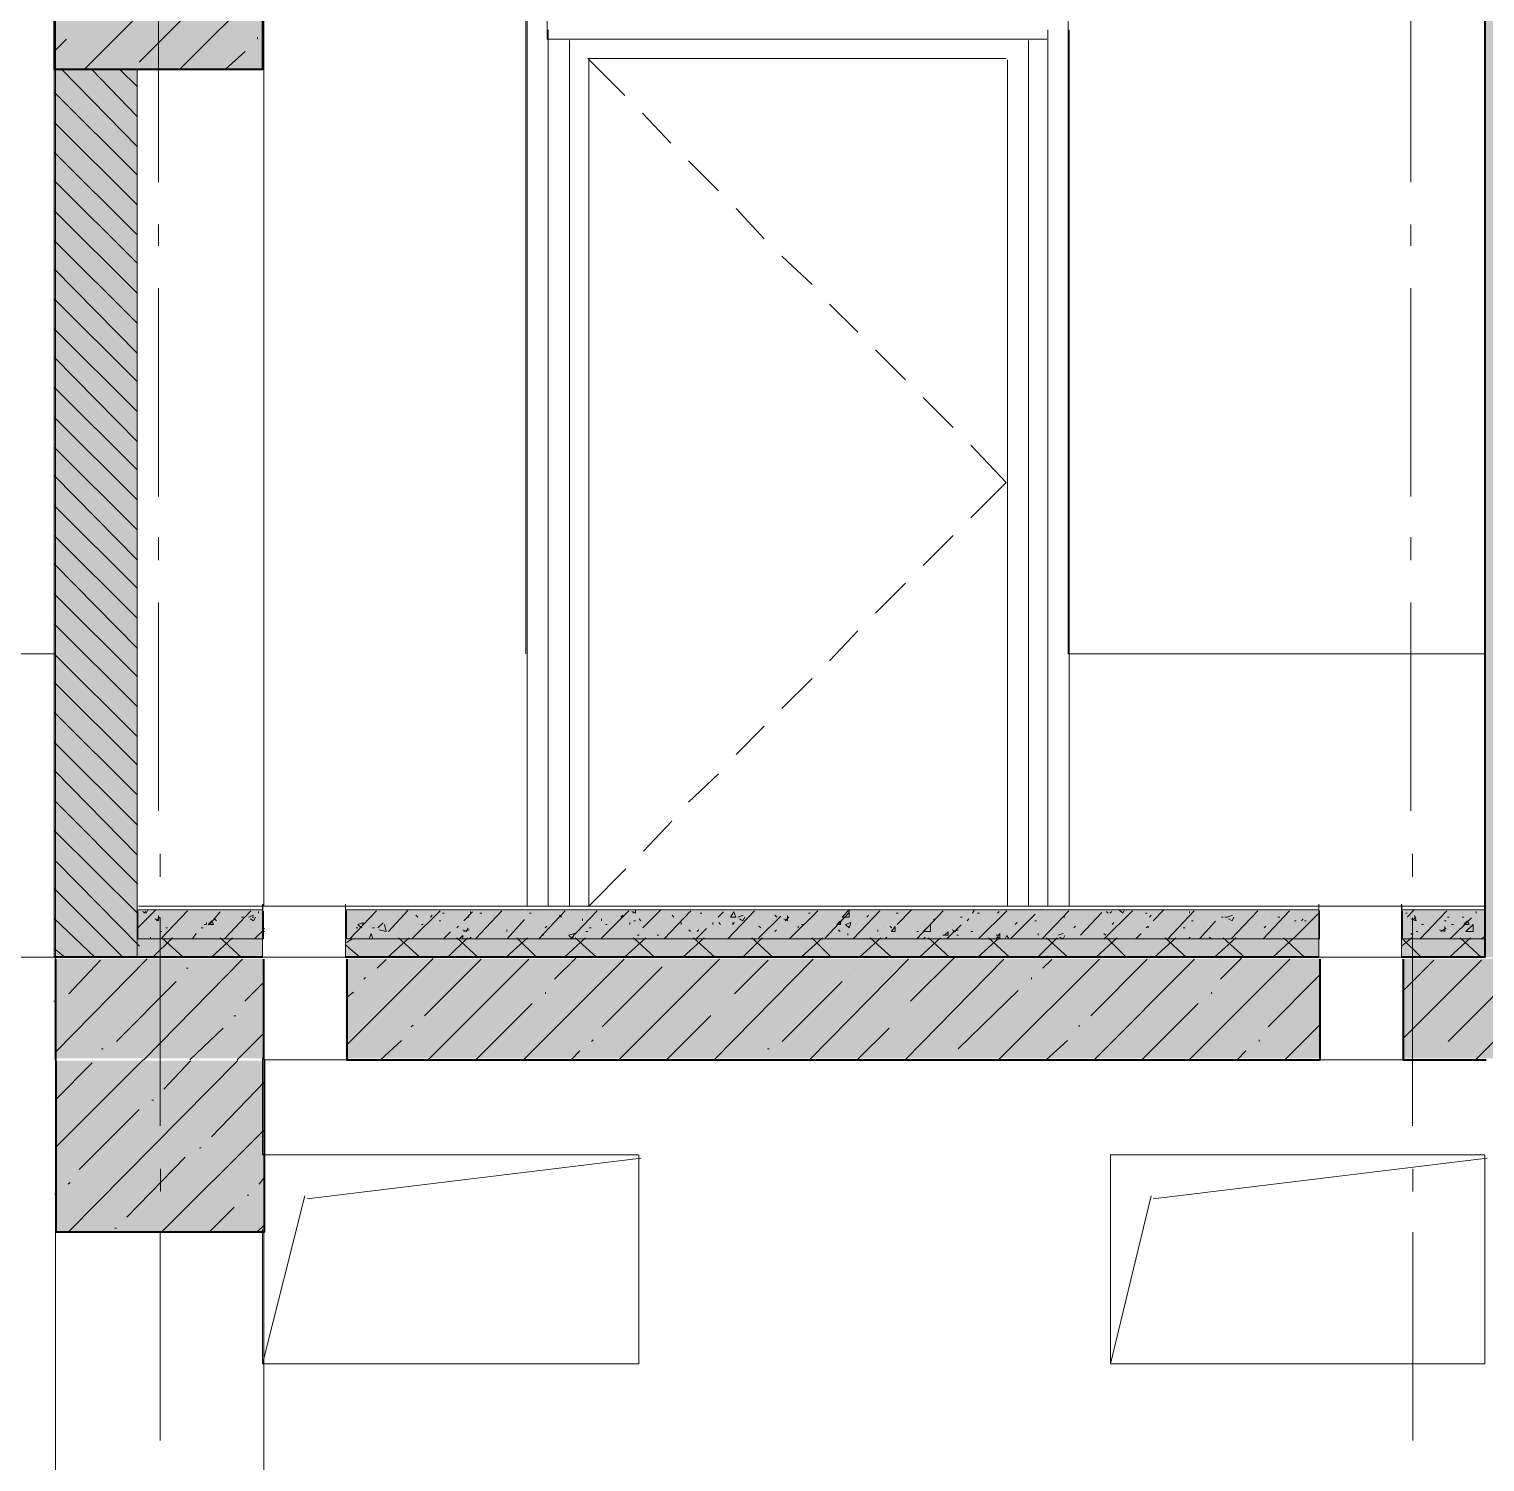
# Model space of a CAD drawing. Header units: millimetres. Extents: x -135211 to 49383, y -8033 to 228499.
# Drawn here: x -83457 to -79968, y 5508 to 8942 of the extents above; entities that cross this region are included whole.
import ezdxf

# ---------------------------------------------------------------- set-up
doc = ezdxf.new("R2010")
doc.units = ezdxf.units.MM
doc.layers.add('PDF _Геометрия', color=7, linetype='Continuous', true_color=0x1d1d1d)
doc.layers.add('PDF _Сплошная заливка', color=7, linetype='Continuous', true_color=0xffffff)

msp = doc.modelspace()

# ---------------------------------------------------------------- hatches: boundary and pattern name
at = {"layer": 'PDF _Сплошная заливка', "transparency": 33554559}
h = msp.add_hatch(color=256, dxfattribs=at)
h.paths.add_polyline_path([(-80645.6, 10962.5), (-80645.6, 10742.4), (-81547.2, 10742.4), (-81547.2, 10382.6), (-81543, 10382.6), (-81543, 10374.1), (-81538.8, 10374.1), (-81538.8, 10365.7), (-81534.5, 10365.7), (-81534.5, 10353), (-81530.3, 10353), (-81530.3, 10344.5), (-81526.1, 10344.5), (-81526.1, 10331.8), (-81521.8, 10331.8), (-81521.8, 10323.3), (-81517.6, 10323.3), (-81517.6, 10310.6), (-81513.4, 10310.6), (-81513.4, 10302.2), (-81509.1, 10302.2), (-81509.1, 10289.5), (-81504.9, 10289.5), (-81504.9, 10281), (-81500.7, 10281), (-81500.7, 10268.3), (-81496.4, 10268.3), (-81496.4, 10259.9), (-81492.2, 10259.9), (-81492.2, 10251.4), (-81488, 10251.4), (-81488, 10238.7), (-81483.7, 10238.7), (-81483.7, 10230.2), (-81479.5, 10230.2), (-81479.5, 10217.5), (-81475.3, 10217.5), (-81475.3, 10209.1), (-81471.1, 10209.1), (-81471.1, 10196.4), (-81466.8, 10196.4), (-81466.8, 10187.9), (-81462.6, 10187.9), (-81462.6, 10175.2), (-81458.4, 10175.2), (-81458.4, 10166.7), (-81454.1, 10166.7), (-81454.1, 10158.3), (-81428.7, 10166.7), (-81420.3, 10171), (-81407.6, 10175.2), (-81399.1, 10179.4), (-81386.4, 10183.7), (-81377.9, 10187.9), (-81365.2, 10192.1), (-81356.8, 10196.4), (-81344.1, 10200.6), (-81335.6, 10204.8), (-81322.9, 10209.1), (-81314.4, 10213.3), (-81301.7, 10217.5), (-81293.3, 10221.8), (-81280.6, 10226), (-81272.1, 10230.2), (-81259.4, 10234.5), (-81250.9, 10238.7), (-81238.2, 10242.9), (-81229.8, 10247.2), (-81217.1, 10251.4), (-81208.6, 10255.6), (-81195.9, 10259.9), (-81187.4, 10264.1), (-81174.7, 10268.3), (-81166.3, 10272.6), (-81153.6, 10276.8), (-81145.1, 10281), (-81132.4, 10285.2), (-81123.9, 10289.5), (-81111.2, 10293.7), (-81102.8, 10297.9), (-81090.1, 10302.2), (-81081.6, 10306.4), (-81068.9, 10310.6), (-81060.4, 10314.9), (-81047.7, 10319.1), (-81039.3, 10323.3), (-81026.6, 10327.6), (-81018.1, 10331.8), (-81005.4, 10336), (-80996.9, 10340.3), (-80984.2, 10344.5), (-80975.8, 10348.7), (-80950.4, 10357.2), (-80941.9, 10361.4), (-80929.2, 10365.7), (-80920.8, 10369.9), (-80908.1, 10374.1), (-80899.6, 10378.4), (-80886.9, 10382.6), (-80878.4, 10386.8), (-80865.7, 10391.1), (-80857.3, 10395.3), (-80844.6, 10399.5), (-80836.1, 10403.8), (-80823.4, 10408), (-80814.9, 10412.2), (-80802.2, 10416.5), (-80793.8, 10420.7), (-80781.1, 10424.9), (-80772.6, 10429.2), (-80759.9, 10433.4), (-80751.4, 10437.6), (-80738.7, 10441.9), (-80730.3, 10446.1), (-80717.6, 10450.3), (-80709.1, 10454.6), (-80696.4, 10458.8), (-80687.9, 10463), (-80675.2, 10467.3), (-80666.8, 10471.5), (-80654.1, 10475.7), (-80645.6, 10480), (-80632.9, 10484.2), (-80624.4, 10488.4), (-80611.7, 10492.7), (-80603.3, 10496.9), (-80590.6, 10501.1), (-80582.1, 10505.4), (-80569.4, 10509.6), (-80560.9, 10513.8), (-80548.2, 10518.1), (-80539.8, 10522.3), (-80527.1, 10526.5), (-80518.6, 10530.8), (-80505.9, 10535), (-80497.4, 10539.2), (-80472, 10547.7), (-80463.6, 10551.9), (-80450.9, 10556.2), (-80442.4, 10560.4), (-80429.7, 10564.6), (-80421.2, 10568.9), (-80408.6, 10573.1), (-80400.1, 10577.3), (-80387.4, 10581.6), (-80378.9, 10585.8), (-80366.2, 10590), (-80357.8, 10594.3), (-80345.1, 10598.5), (-80336.6, 10602.7), (-80323.9, 10607), (-80315.4, 10611.2), (-80302.7, 10615.4), (-80294.3, 10619.7), (-80281.6, 10623.9), (-80273.1, 10628.1), (-80260.4, 10632.4), (-80251.9, 10636.6), (-80239.2, 10640.8), (-80230.8, 10645.1), (-80218.1, 10649.3), (-80209.6, 10653.5), (-80196.9, 10657.8), (-80188.4, 10662), (-80175.7, 10666.2), (-80167.3, 10670.5), (-80154.6, 10674.7), (-80146.1, 10678.9), (-80133.4, 10683.2), (-80124.9, 10687.4), (-80112.2, 10691.6), (-80103.8, 10695.9), (-80091.1, 10700.1), (-80082.6, 10704.3), (-80069.9, 10708.6), (-80061.4, 10712.8), (-80048.7, 10717), (-80040.3, 10721.3), (-80027.6, 10725.5), (-79968.3, 10725.5), (-79968.3, 10962.5)])
h.paths.add_polyline_path([(-5237.7, 7131.6), (-5237.7, 6979.2), (-5538.2, 6979.2), (-5538.2, 6716.8), (-5796.5, 6716.8), (-5796.5, 6475.5), (-5550.9, 6475.5), (-5550.9, 6581.3), (-5538.2, 6585.5), (-4793.2, 6958.1), (-4784.8, 6958.1), (-4784.8, 6966.5), (-4810.2, 6991.9), (-4814.4, 6991.9), (-4814.4, 7000.4), (-4839.8, 7025.8), (-4844, 7025.8), (-4844, 7034.3), (-4869.4, 7059.7), (-4873.7, 7059.7), (-4873.7, 7068.1), (-4899.1, 7093.5), (-4903.3, 7093.5), (-4903.3, 7102), (-4932.9, 7131.6)])
h.paths.add_polyline_path([(-87846.1, 8223.7), (-87846.1, 7863.9), (-88739.2, 7863.9), (-88705.4, 7847), (-88701.1, 7842.8), (-88667.3, 7825.8), (-88663, 7821.6), (-88629.2, 7804.7), (-88624.9, 7800.4), (-88582.6, 7779.3), (-88578.4, 7775), (-88544.5, 7758.1), (-88540.3, 7753.9), (-88506.4, 7736.9), (-88502.2, 7732.7), (-88459.8, 7711.5), (-88455.6, 7707.3), (-88421.8, 7690.4), (-88417.5, 7686.1), (-88383.7, 7669.2), (-88379.4, 7665), (-88337.1, 7643.8), (-88332.9, 7639.6), (-88299, 7622.6), (-88294.8, 7618.4), (-88260.9, 7601.5), (-88256.7, 7597.3), (-88214.3, 7576.1), (-88210.1, 7571.9), (-88176.2, 7554.9), (-88172, 7550.7), (-88138.1, 7533.8), (-88133.9, 7529.5), (-88100, 7512.6), (-88095.8, 7508.4), (-88095.8, 7042.7), (-87596.3, 7042.7), (-87596.3, 7707.3), (-87587.8, 7711.5), (-87579.4, 7720), (-87570.9, 7724.2), (-87558.2, 7736.9), (-87549.7, 7741.2), (-87537, 7753.9), (-87528.6, 7758.1), (-87515.9, 7770.8), (-87507.4, 7775), (-87494.7, 7787.7), (-87486.2, 7792), (-87473.5, 7804.7), (-87465.1, 7808.9), (-87452.4, 7821.6), (-87443.9, 7825.8), (-87431.2, 7838.5), (-87422.7, 7842.8), (-87410, 7855.5), (-87401.6, 7859.7), (-87388.9, 7872.4), (-87380.4, 7876.6), (-87367.7, 7889.3), (-87359.3, 7893.6), (-87346.6, 7906.3), (-87338.1, 7910.5), (-87325.4, 7923.2), (-87316.9, 7927.4), (-87304.2, 7940.1), (-87295.8, 7944.4), (-87283.1, 7957.1), (-87274.6, 7961.3), (-87261.9, 7974), (-87253.4, 7978.2), (-87240.7, 7990.9), (-87232.3, 7995.2), (-87219.6, 8007.9), (-87211.1, 8012.1), (-87198.4, 8024.8), (-87189.9, 8029), (-87177.2, 8041.7), (-87168.8, 8046), (-87156.1, 8058.7), (-87147.6, 8062.9), (-87134.9, 8075.6), (-87126.4, 8079.8), (-87113.7, 8092.5), (-87105.3, 8096.8), (-87092.6, 8109.5), (-87084.1, 8113.7), (-87071.4, 8126.4), (-87062.9, 8130.6), (-87050.2, 8143.3), (-87041.8, 8147.5), (-87029.1, 8160.2), (-87020.6, 8164.5), (-87007.9, 8177.2), (-86999.4, 8181.4), (-86986.7, 8194.1), (-86978.3, 8198.3), (-86965.6, 8211), (-86957.1, 8215.3), (-86948.6, 8223.7)])
h.paths.add_polyline_path([(-263.8, 5616.2), (-263.8, 5396.1), (-14.1, 5396.1), (-14.1, 5616.2)])
h.paths.add_polyline_path([(-83346.3, 10022.8), (-83346.3, 9663), (-84247.9, 9663), (-84247.9, 9303.2), (-84243.7, 9303.2), (-84243.7, 9294.7), (-84239.5, 9294.7), (-84239.5, 9286.2), (-84235.2, 9286.2), (-84235.2, 9273.5), (-84231, 9273.5), (-84231, 9265.1), (-84226.8, 9265.1), (-84226.8, 9252.4), (-84222.5, 9252.4), (-84222.5, 9243.9), (-84218.3, 9243.9), (-84218.3, 9231.2), (-84214.1, 9231.2), (-84214.1, 9222.7), (-84209.8, 9222.7), (-84209.8, 9210.1), (-84205.6, 9210.1), (-84205.6, 9201.6), (-84201.4, 9201.6), (-84201.4, 9188.9), (-84197.1, 9188.9), (-84197.1, 9180.4), (-84192.9, 9180.4), (-84192.9, 9172), (-84188.7, 9172), (-84188.7, 9159.3), (-84184.4, 9159.3), (-84184.4, 9150.8), (-84180.2, 9150.8), (-84180.2, 9138.1), (-84176, 9138.1), (-84176, 9129.6), (-84171.7, 9129.6), (-84171.7, 9116.9), (-84167.5, 9116.9), (-84167.5, 9108.5), (-84163.3, 9108.5), (-84163.3, 9095.8), (-84159.1, 9095.8), (-84159.1, 9087.3), (-84154.8, 9087.3), (-84154.8, 9078.8), (-84142.1, 9083.1), (-84133.7, 9087.3), (-84121, 9091.5), (-84112.5, 9095.8), (-84099.8, 9100), (-84091.3, 9104.2), (-84078.6, 9108.5), (-84070.2, 9112.7), (-84057.5, 9116.9), (-84049, 9121.2), (-84036.3, 9125.4), (-84027.8, 9129.6), (-84015.1, 9133.9), (-84006.7, 9138.1), (-83994, 9142.3), (-83985.5, 9146.6), (-83972.8, 9150.8), (-83964.3, 9155), (-83951.6, 9159.3), (-83943.2, 9163.5), (-83930.5, 9167.7), (-83922, 9172), (-83909.3, 9176.2), (-83900.8, 9180.4), (-83888.1, 9184.7), (-83879.7, 9188.9), (-83867, 9193.1), (-83858.5, 9197.4), (-83845.8, 9201.6), (-83837.3, 9205.8), (-83824.6, 9210.1), (-83816.2, 9214.3), (-83803.5, 9218.5), (-83795, 9222.7), (-83782.3, 9227), (-83765.4, 9235.4), (-83752.7, 9239.7), (-83744.2, 9243.9), (-83731.5, 9248.1), (-83723, 9252.4), (-83710.3, 9256.6), (-83701.9, 9260.8), (-83689.2, 9265.1), (-83680.7, 9269.3), (-83668, 9273.5), (-83659.5, 9277.8), (-83646.8, 9282), (-83638.4, 9286.2), (-83625.7, 9290.5), (-83617.2, 9294.7), (-83604.5, 9298.9), (-83596.1, 9303.2), (-83583.4, 9307.4), (-83574.9, 9311.6), (-83562.2, 9315.9), (-83553.7, 9320.1), (-83541, 9324.3), (-83532.6, 9328.6), (-83519.9, 9332.8), (-83511.4, 9337), (-83498.7, 9341.3), (-83490.2, 9345.5), (-83477.5, 9349.7), (-83469.1, 9354), (-83456.4, 9358.2), (-83447.9, 9362.4), (-83435.2, 9366.7), (-83426.7, 9370.9), (-83414, 9375.1), (-83405.6, 9379.4), (-83397.1, 9379.4), (-83397.1, 8846), (-82897.6, 8846), (-82897.6, 9582.6), (-82872.2, 9591), (-82863.7, 9595.3), (-82851, 9599.5), (-82842.6, 9603.7), (-82829.9, 9608), (-82821.4, 9612.2), (-82808.7, 9616.4), (-82800.2, 9620.7), (-82787.5, 9624.9), (-82779.1, 9629.1), (-82766.4, 9633.4), (-82757.9, 9637.6), (-82745.2, 9641.8), (-82736.7, 9646.1), (-82724, 9650.3), (-82715.6, 9654.5), (-82702.9, 9658.8), (-82694.4, 9663), (-82681.7, 9667.2), (-82673.2, 9671.5), (-82660.5, 9675.7), (-82652.1, 9679.9), (-82639.4, 9684.2), (-82630.9, 9688.4), (-82618.2, 9692.6), (-82609.7, 9696.9), (-82597, 9701.1), (-82588.6, 9705.3), (-82575.9, 9709.6), (-82567.4, 9713.8), (-82554.7, 9718), (-82546.3, 9722.3), (-82533.6, 9726.5), (-82525.1, 9730.7), (-82512.4, 9735), (-82503.9, 9739.2), (-82491.2, 9743.4), (-82482.8, 9747.6), (-82470.1, 9751.9), (-82461.6, 9756.1), (-82448.9, 9760.3), (-82440.4, 9764.6), (-82427.7, 9768.8), (-82419.3, 9773), (-82406.6, 9777.3), (-82398.1, 9781.5), (-82385.4, 9785.7), (-82376.9, 9790), (-82364.2, 9794.2), (-82355.8, 9794.2), (-82355.8, 9806.9), (-82360, 9806.9), (-82360, 9819.6), (-82364.2, 9819.6), (-82364.2, 9828.1), (-82368.5, 9828.1), (-82368.5, 9840.8), (-82372.7, 9840.8), (-82372.7, 9849.2), (-82376.9, 9849.2), (-82376.9, 9861.9), (-82381.2, 9861.9), (-82381.2, 9870.4), (-82385.4, 9870.4), (-82385.4, 9883.1), (-82389.6, 9883.1), (-82389.6, 9895.8), (-82393.9, 9895.8), (-82393.9, 9904.3), (-82398.1, 9904.3), (-82398.1, 9917), (-82402.3, 9917), (-82402.3, 9925.4), (-82406.6, 9925.4), (-82406.6, 9938.1), (-82410.8, 9938.1), (-82410.8, 9946.6), (-82415, 9946.6), (-82415, 9959.3), (-82419.3, 9959.3), (-82419.3, 9972), (-82423.5, 9972), (-82423.5, 9980.5), (-82427.7, 9980.5), (-82427.7, 9993.2), (-82432, 9993.2), (-82432, 10001.6), (-82436.2, 10001.6), (-82436.2, 10014.3), (-82440.4, 10014.3), (-82440.4, 10022.8)])
h.paths.add_polyline_path([(-4568.9, 3770.6), (-4568.9, 3601.2), (-4848.3, 3601.2), (-4848.3, 3279.5), (-4602.7, 3279.5), (-4602.7, 3385.3), (-4577.3, 3398), (-4573.1, 3402.3), (-4556.2, 3410.7), (-4551.9, 3415), (-4535, 3423.4), (-4530.8, 3427.7), (-4513.8, 3436.1), (-4509.6, 3440.4), (-4492.7, 3448.8), (-4488.4, 3453.1), (-4471.5, 3461.5), (-4467.3, 3465.8), (-4450.3, 3474.2), (-4446.1, 3478.5), (-4429.2, 3486.9), (-4424.9, 3491.2), (-4408, 3499.6), (-4403.8, 3503.9), (-4386.8, 3512.3), (-4382.6, 3516.6), (-4365.7, 3525), (-4361.5, 3529.3), (-4344.5, 3537.7), (-4340.3, 3542), (-4323.4, 3550.4), (-4319.1, 3554.7), (-4302.2, 3563.1), (-4298, 3567.4), (-4281, 3575.8), (-4276.8, 3580.1), (-4259.9, 3588.5), (-4255.6, 3592.8), (-4238.7, 3601.2), (-4234.5, 3605.5), (-4217.5, 3613.9), (-4213.3, 3618.2), (-4196.4, 3626.6), (-4192.1, 3630.9), (-4175.2, 3639.3), (-4171, 3647.8), (-4192.1, 3669), (-4196.4, 3669), (-4196.4, 3677.4), (-4221.8, 3702.8), (-4226, 3702.8), (-4226, 3711.3), (-4251.4, 3736.7), (-4255.6, 3736.7), (-4255.6, 3745.2), (-4281, 3770.6)])
h.paths.add_polyline_path([(-5237.7, 11330.8), (-5237.7, 11178.4), (-5538.2, 11178.4), (-5538.2, 10962.5), (-5796.5, 10962.5), (-5796.5, 10725.5), (-5550.9, 10725.5), (-5550.9, 10780.5), (-5538.2, 10784.8), (-4793.2, 11157.3), (-4784.8, 11157.3), (-4784.8, 11165.7), (-4810.2, 11191.1), (-4814.4, 11191.1), (-4814.4, 11199.6), (-4839.8, 11225), (-4844, 11225), (-4844, 11233.5), (-4869.4, 11258.9), (-4873.7, 11258.9), (-4873.7, 11267.3), (-4899.1, 11292.7), (-4903.3, 11292.7), (-4903.3, 11301.2), (-4932.9, 11330.8)])
h.paths.add_polyline_path([(-79807.5, 6149.5), (-79807.5, 5772.8), (-79557.7, 5772.8), (-79557.7, 6149.5)])
h.paths.add_polyline_path([(-14.1, 12884.4), (-14.1, 13102), (-263.8, 13102), (-263.8, 12884.4)])
h.paths.add_polyline_path([(-263.8, 8905.3), (-263.8, 8685.1), (-14.1, 8685.1), (-14.1, 8905.3)])
h.paths.add_polyline_path([(-90546.8, 6716.8), (-90913.4, 6716.8), (-90913.4, 6475.5), (-90673.7, 6479.7), (-90661, 6484), (-90652.6, 6488.2), (-90639.9, 6492.4), (-90631.4, 6496.7), (-90618.7, 6500.9), (-90610.2, 6505.1), (-90597.5, 6509.4), (-90589.1, 6513.6), (-90576.4, 6517.8), (-90567.9, 6522.1), (-90555.2, 6526.3), (-90546.8, 6530.5), (-90534.1, 6534.7), (-90525.6, 6539), (-90512.9, 6543.2), (-90504.4, 6547.4), (-90491.7, 6551.7), (-90483.3, 6555.9), (-90470.6, 6560.1), (-90462.1, 6564.4), (-90449.4, 6568.6), (-90440.9, 6572.8), (-90428.2, 6577.1), (-90419.8, 6581.3), (-90407.1, 6585.5), (-90398.6, 6589.8), (-90385.9, 6594), (-90377.4, 6598.2), (-90364.7, 6602.5), (-90356.3, 6606.7), (-90343.6, 6610.9), (-90335.1, 6615.2), (-90322.4, 6619.4), (-90313.9, 6623.6), (-90301.2, 6627.9), (-90292.8, 6632.1), (-90280.1, 6636.3), (-90271.6, 6640.6), (-90258.9, 6644.8), (-90250.4, 6649), (-90237.7, 6653.3), (-90229.3, 6657.5), (-90216.6, 6661.7), (-90208.1, 6666), (-90195.4, 6670.2), (-90186.9, 6674.4), (-90174.2, 6678.7), (-90165.8, 6682.9), (-90153.1, 6687.1), (-90144.6, 6691.4), (-90131.9, 6695.6), (-90123.4, 6699.8), (-90110.7, 6704.1), (-90102.3, 6708.3), (-90089.6, 6712.5), (-90081.1, 6716.8), (-90068.4, 6721), (-90059.9, 6725.2), (-90047.3, 6729.5), (-90038.8, 6733.7), (-90026.1, 6737.9), (-90017.6, 6742.2), (-90004.9, 6746.4), (-89996.5, 6750.6), (-89983.8, 6754.9), (-89975.3, 6759.1), (-89962.6, 6763.3), (-89954.1, 6767.6), (-89941.4, 6771.8), (-89933, 6776), (-89920.3, 6780.3), (-89911.8, 6784.5), (-89899.1, 6788.7), (-89890.6, 6788.7), (-89890.6, 6797.2), (-89894.9, 6797.2), (-89894.9, 6805.7), (-89899.1, 6805.7), (-89899.1, 6814.1), (-89903.3, 6818.4), (-89907.6, 6818.4), (-89907.6, 6826.8), (-89911.8, 6826.8), (-89911.8, 6835.3), (-89916, 6839.5), (-89920.3, 6839.5), (-89920.3, 6848), (-89924.5, 6848), (-89924.5, 6856.5), (-89928.7, 6856.5), (-89928.7, 6864.9), (-89933, 6869.2), (-89937.2, 6869.2), (-89937.2, 6877.6), (-89941.4, 6877.6), (-89941.4, 6886.1), (-89945.7, 6890.3), (-89949.9, 6890.3), (-89949.9, 6898.8), (-89954.1, 6898.8), (-89954.1, 6907.3), (-89958.4, 6907.3), (-89958.4, 6915.7), (-89962.6, 6920), (-89966.8, 6920), (-89966.8, 6928.4), (-89971.1, 6928.4), (-89971.1, 6936.9), (-89975.3, 6941.1), (-89979.5, 6941.1), (-89979.5, 6949.6), (-89983.8, 6949.6), (-89983.8, 6958.1), (-89988, 6958.1), (-89988, 6966.5), (-89992.2, 6970.8), (-89996.5, 6970.8), (-89996.5, 6979.2), (-90000.7, 6979.2), (-90000.7, 6987.7), (-90004.9, 6991.9), (-90009.2, 6991.9), (-90009.2, 7000.4), (-90013.4, 7000.4), (-90013.4, 7008.9), (-90017.6, 7008.9), (-90017.6, 7017.3), (-90021.9, 7021.6), (-90026.1, 7021.6), (-90026.1, 7030), (-90030.3, 7030), (-90030.3, 7038.5), (-90034.6, 7042.7), (-90038.8, 7042.7), (-90038.8, 7051.2), (-90043, 7051.2), (-90043, 7059.7), (-90047.3, 7059.7), (-90047.3, 7068.1), (-90051.5, 7072.3), (-90055.7, 7072.3), (-90055.7, 7080.8), (-90059.9, 7080.8), (-90059.9, 7089.3), (-90064.2, 7093.5), (-90068.4, 7093.5), (-90068.4, 7102), (-90072.6, 7102), (-90072.6, 7110.4), (-90076.9, 7110.4), (-90076.9, 7118.9), (-90081.1, 7123.1), (-90085.3, 7123.1), (-90085.3, 7131.6), (-90089.6, 7131.6), (-90089.6, 7140.1), (-90093.8, 7144.3), (-90546.8, 7144.3)])
h = msp.add_hatch(color=256, dxfattribs=at)
h.paths.add_polyline_path([(-82897.6, 6763.3), (-82897.6, 6828.9), (-83196.6, 6828.9), (-83196.6, 6763.3)])
h.paths.add_polyline_path([(-79968.3, 6763.3), (-79968.3, 6828.9), (-80167.3, 6828.9), (-80167.3, 6763.3)])
h.paths.add_polyline_path([(-80366.2, 6763.3), (-80366.2, 6828.9), (-82698.6, 6828.9), (-82698.6, 6763.3)])
h = msp.add_hatch(color=256, dxfattribs=at)
h.paths.add_polyline_path([(-79968.9, 6763.3), (-80167.3, 6763.3), (-80167.3, 6717.5), (-79968.9, 6717.5)])
h.paths.add_polyline_path([(-83198.1, 6763.3), (-83198.1, 6717.5), (-82897.6, 6717.5), (-82897.6, 6763.3)])
h.paths.add_polyline_path([(-82698.6, 6763.3), (-82698.6, 6717.5), (-80366.2, 6717.5), (-80366.2, 6763.3)])
h = msp.add_hatch(color=256, dxfattribs=at)
h.paths.add_polyline_path([(-90915, 6475.5), (-90915, 6713.8), (-103545.3, 6713.8), (-103545.3, 6475.5)])
h.paths.add_polyline_path([(-5796.5, 6475.5), (-5796.5, 6713.8), (-26352.2, 6713.8), (-26352.2, 6475.5)])
h.paths.add_polyline_path([(-26398.8, 6475.5), (-26398.8, 6713.8), (-50899.8, 6713.8), (-50899.8, 6475.5)])
h.paths.add_polyline_path([(-50950.6, 6475.5), (-50950.6, 6713.8), (-77648.6, 6713.8), (-77648.6, 6475.5)])
h.paths.add_polyline_path([(-79718.6, 6475.5), (-79718.6, 6713.8), (-80167.3, 6713.8), (-80167.3, 6475.5)])
h.paths.add_polyline_path([(-80366.2, 6475.5), (-80366.2, 6713.8), (-82698.6, 6713.8), (-82698.6, 6475.5)])
h.paths.add_polyline_path([(-82897.6, 6475.5), (-82897.6, 6713.8), (-83397.1, 6713.8), (-83397.1, 6475.5)])

# ---------------------------------------------------------------- linework, layer by layer
at = {"layer": 'PDF _Геометрия', "color": 7, "lineweight": 40}
for points in [[(-79968.9, 10726.1), (-79968.9, 6717.5), (-80168, 6717.5)], [(-83397.1, 9379.4), (-83397.1, 8846), (-82897.6, 8846), (-82897.6, 9578.3)], [(-82898.2, 6717.5), (-83397.7, 6717.5)], [(-83394.5, 6713), (-83394.5, 6471.8)], [(-82895, 6471.8), (-82895, 6713)], [(-80366.6, 6717.5), (-82699.1, 6717.5)], [(-82696.1, 6713), (-82696.1, 6471.8), (-80363.4, 6471.8), (-80363.4, 6713)], [(-80164.5, 6713), (-80164.5, 6471.8), (-79965.5, 6471.8)], [(-83393.1, 6470), (-83393.1, 6059.4), (-82893.6, 6059.4), (-82893.6, 6470)]]:
    msp.add_lwpolyline(points, dxfattribs=at)
at = {"layer": 'PDF _Геометрия', "color": 7, "lineweight": 30}
msp.add_lwpolyline([(-84154.8, 9074.6), (-83397.1, 9379.4), (-83397.1, 8846), (-82897.6, 8846), (-82897.6, 9578.3), (-80666.8, 10467.3)], dxfattribs=at)
at = {"layer": 'PDF _Геометрия', "color": 7, "lineweight": 9}
for points in [[(-82266.9, 7444.9), (-82266.9, 9603.7), (-80967.3, 9603.7), (-80967.3, 7444.9), (-79968.3, 7444.9), (-79968.3, 10145.6), (-81475.3, 10145.6), (-79968.3, 10145.6)], [(-82264.2, 6840.3), (-82264.2, 9824.8)], [(-82895.3, 6472.2), (-82895.3, 3339.5), (-83394.5, 3339.5), (-83394.5, 9376)], [(-83147.3, 8575.1), (-83147.3, 9074.6)], [(-80146.1, 8575.1), (-80146.1, 9074.6)], [(-81043.5, 8918), (-82190.7, 8918), (-82216.1, 8918), (-82216.1, 8968.8), (-82190.7, 8968.8), (-81043.5, 8968.8)], [(-82213.6, 8940.2), (-82213.6, 6840.3), (-82264.2, 6840.3), (-82264.2, 8940.2)], [(-80964.7, 8940.2), (-80964.7, 6840.3), (-81015.7, 6840.3), (-81015.7, 8940.2)], [(-82216.1, 8918), (-82165.3, 8918)], [(-82027.2, 6929.1), (-82116, 6840.3), (-82162.7, 6840.3), (-82213.6, 6840.3), (-82213.6, 8914.7)], [(-82162.7, 8914.7), (-82162.7, 6840.3)], [(-81026.6, 8918), (-81018.1, 8918), (-81064.7, 8918)], [(-81015.7, 8914.7), (-81015.7, 6840.3), (-81062, 6840.3), (-81062, 8914.7)], [(-82118.7, 8871.4), (-81115.5, 8871.4), (-82118.7, 8871.4), (-82029.8, 8782.5)], [(-82116, 6840.3), (-82116, 8868), (-82116, 6840.3), (-81112.9, 6840.3), (-81112.9, 8868), (-81112.9, 6840.3), (-81062, 6840.3)], [(-83397.7, 8846.6), (-83397.7, 6717.5), (-83198.6, 6717.5), (-83198.6, 8846.6)], [(-83198.1, 8846), (-83397.1, 8846)], [(-81987.5, 8740.2), (-81919.8, 8668.2)], [(-81877.4, 8625.9), (-81805.5, 8553.9)], [(-81763.1, 8511.6), (-81695.4, 8439.6)], [(-83147.3, 8422.7), (-83147.3, 8473.5)], [(-80146.1, 8422.7), (-80146.1, 8473.5)], [(-81653.1, 8397.3), (-81581.1, 8329.6)], [(-83147.3, 7821.6), (-83147.3, 8321.1)], [(-80146.1, 7821.6), (-80146.1, 8321.1)], [(-81538.8, 8283), (-81471.1, 8215.3)], [(-81428.7, 8172.9), (-81356.8, 8101)], [(-81314.4, 8058.7), (-81242.5, 7986.7)], [(-81200.1, 7944.4), (-81115.5, 7855.5), (-81200.1, 7770.8)], [(-83147.3, 7669.2), (-83147.3, 7724.2)], [(-81242.5, 7728.5), (-81314.4, 7656.5)], [(-80146.1, 7669.2), (-80146.1, 7724.2)], [(-81356.8, 7614.2), (-81428.7, 7542.2)], [(-83147.3, 7068.1), (-83147.3, 7567.6)], [(-80146.1, 7068.1), (-80146.1, 7567.6)], [(-81471.1, 7499.9), (-81538.8, 7427.9)], [(-83397.1, 7444.9), (-87596.3, 7444.9)], [(-80964.7, 7441.6), (-80964.7, 6840.3), (-82264.2, 6840.3), (-82264.2, 7441.6)], [(-79968.3, 7444.9), (-80967.3, 7444.9)], [(-81581.1, 7385.6), (-81653.1, 7313.6)], [(-81695.4, 7271.3), (-81763.1, 7203.6)], [(-81805.5, 7157), (-81877.4, 7089.3)], [(-81917.3, 7044), (-81985.1, 6971.9)], [(-83143.5, 6910.5), (-83143.5, 6965.6)], [(-80142.1, 6910.5), (-80142.1, 6965.6)], [(-83198.4, 6844.3), (-83198.4, 6831.5), (-82897.7, 6831.5), (-82897.7, 6844.3)], [(-80354.9, 6840.3), (-80312.9, 6840.3), (-80164.7, 6840.3), (-80363.4, 6840.3), (-82696, 6840.3), (-82895.2, 6840.3), (-83195.4, 6840.3)], [(-82898.2, 6844.7), (-82898.2, 6717.5)], [(-82895.2, 6840.3), (-82696, 6840.3), (-82844.2, 6840.3), (-82882.5, 6840.3)], [(-82885.5, 6717.5), (-82847.2, 6717.5), (-82699.1, 6717.5), (-82699.1, 6844.7)], [(-82699, 6844.3), (-82699, 6831.5), (-80366.5, 6831.5), (-80366.5, 6844.3)], [(-80366.6, 6844.7), (-80366.6, 6717.5)], [(-79965.5, 6840.3), (-80164.7, 6840.3), (-80363.4, 6840.3)], [(-80358.1, 6717.5), (-80316, 6717.5), (-80168, 6717.5), (-80168, 6844.7)], [(-80167.7, 6844.3), (-80167.7, 6831.5), (-79968.5, 6831.5), (-79968.5, 6844.3)], [(-83196.6, 6828.9), (-83196.6, 6761.3), (-82896, 6761.3), (-82896, 6828.9)], [(-83143.7, 6313.9), (-83143.7, 6813.2)], [(-82697.1, 6828.9), (-82697.1, 6761.3), (-80364.8, 6761.3), (-80364.8, 6828.9)], [(-80165.8, 6828.9), (-80165.8, 6761.3), (-79966.9, 6761.3), (-79966.9, 6828.9)], [(-80142.1, 6313.9), (-80142.1, 6813.2)], [(-83198.6, 6763.8), (-83198.6, 6717.5), (-82898.2, 6717.5), (-82699.1, 6717.5), (-80366.6, 6717.5), (-80168, 6717.5), (-79968.9, 6717.5), (-79968.9, 6763.8)], [(-82699.1, 6763.8), (-82699.1, 6717.5), (-82898.2, 6717.5), (-82898.2, 6763.8)], [(-80168, 6763.8), (-80168, 6717.5), (-80366.6, 6717.5), (-80366.6, 6763.8)], [(-87593.9, 6713.5), (-87593.9, 3339.5), (-83394.5, 3339.5), (-83394.5, 6472.2)], [(-83394.5, 6471.8), (-83394.5, 6713)], [(-82696.1, 6713), (-82696.1, 6471.8), (-82895, 6471.8), (-82895, 6713)], [(-80363.4, 6713), (-80363.4, 6471.8)], [(-80164.5, 6471.8), (-80164.5, 6713)], [(-82898.4, 6476.7), (-82898.4, 6243.7), (-81996.8, 6243.7), (-82898.4, 6243.7)], [(-80278.9, 6471.8), (-82696.1, 6471.8)], [(-83142.7, 6155.9), (-83142.7, 6210.8)], [(-82790.8, 6138.4), (-81990.8, 6235.8)], [(-79968.7, 6243.1), (-79968.7, 5743.5), (-80866, 5743.5), (-80866, 6243.1), (-80866, 5743.5), (-79968.7, 5743.5)], [(-80763.1, 6138.4), (-79963.1, 6235.8)], [(-80141.1, 6155.9), (-80141.1, 6210.8)], [(-82796.4, 6145.6), (-82897.8, 5743.5), (-82897.8, 6065.4)], [(-80866, 5743.5), (-80768.5, 6145.6)], [(-83143.1, 5559.3), (-83143.1, 6058.8)], [(-80141.5, 5559.3), (-80141.5, 6058.8)], [(-82895.3, 5739.6), (-82895.3, 3339.5), (-79965.6, 3339.5)]]:
    msp.add_lwpolyline(points, dxfattribs=at)
for points in [[(-82895.2, 6840.3), (-82895.2, 9575.1)], [(-83397.1, 7444.9), (-83397.1, 9379.4), (-87596.3, 7703.1), (-87596.3, 7444.9)], [(-87596.8, 6717.5), (-83397.7, 6717.5)], [(-80363.4, 6471.8), (-80164.5, 6471.8)], [(-82897.8, 5743.5), (-81996.2, 5743.5), (-81996.2, 6243.1), (-81996.2, 5743.5)], [(-79969.2, 6243.7), (-80866.5, 6243.7)]]:
    msp.add_lwpolyline(points, close=True, dxfattribs=at)
at = {"layer": 'PDF _Геометрия', "lineweight": 9}
for points in [[(-83325.1, 8846), (-82897.6, 9273.5)], [(-83096.5, 8846), (-82897.6, 9045)], [(-83193.9, 8862.9), (-83054.2, 9002.6)], [(-83397.1, 8888.3), (-83367.5, 8918)], [(-82910.3, 8918), (-82910.3, 8922.2)], [(-82986.5, 8846), (-82939.9, 8888.3)], [(-83198.1, 8659.8), (-83380.2, 8846)], [(-83198.1, 8731.7), (-83308.2, 8846)], [(-83198.1, 8803.7), (-83240.5, 8846)], [(-83198.1, 8592), (-83397.1, 8791)], [(-83198.1, 8520.1), (-83397.1, 8719)], [(-83198.1, 8448.1), (-83397.1, 8647.1)], [(-83198.1, 8380.4), (-83397.1, 8579.3)], [(-83198.1, 8308.4), (-83397.1, 8507.4)], [(-83198.1, 8236.4), (-83397.1, 8435.4)], [(-83198.1, 8164.5), (-83397.1, 8367.7)], [(-83198.1, 8096.8), (-83397.1, 8295.7)], [(-83198.1, 8024.8), (-83397.1, 8223.7)], [(-83198.1, 7952.8), (-83397.1, 8156)], [(-83198.1, 7885.1), (-83397.1, 8084.1)], [(-83198.1, 7813.1), (-83397.1, 8012.1)], [(-83198.1, 7741.2), (-83397.1, 7940.1)], [(-83198.1, 7669.2), (-83397.1, 7872.4)], [(-83198.1, 7601.5), (-83397.1, 7800.4)], [(-83198.1, 7529.5), (-83397.1, 7728.5)], [(-83198.1, 7457.6), (-83397.1, 7660.7)], [(-83198.1, 7389.8), (-83397.1, 7588.8)], [(-83198.1, 7317.9), (-83397.1, 7516.8)], [(-83198.1, 7245.9), (-83397.1, 7444.9)], [(-83198.1, 7178.2), (-83397.1, 7377.1)], [(-83198.1, 7106.2), (-83397.1, 7305.2)], [(-83197.3, 7033.3), (-83396.3, 7232.4)], [(-83198.6, 6963.1), (-83397.8, 7166.2)], [(-83197, 6892.9), (-83396, 7092)], [(-83198, 6822.8), (-83397.3, 7021.5)], [(-83193.3, 6743.8), (-83392.3, 6947.1)], [(-83232.6, 6717.5), (-83397.7, 6882.5)], [(-83300.2, 6717.5), (-83397.7, 6810.6)], [(-83197.3, 6787.7), (-83154.8, 6830.2)], [(-83185.7, 6827), (-83177.2, 6822.8), (-83173, 6831.2)], [(-83182.3, 6822.8), (-83178.1, 6827)], [(-83155.6, 6809.5), (-83147.1, 6805.2), (-83147.1, 6817.9)], [(-83152.2, 6805.2), (-83144.2, 6813.7)], [(-83141.8, 6761.3), (-83078, 6828.9)], [(-83025.2, 6796.4), (-82999.7, 6826.2)], [(-83012.9, 6809.5), (-83008.6, 6805.2)], [(-82989.2, 6761.3), (-82925.8, 6828.9)], [(-82948.3, 6814), (-82944, 6814)], [(-82931.3, 6814), (-82918.6, 6818.2)], [(-82927.9, 6809.5), (-82919.4, 6805.2), (-82915.2, 6813.7)], [(-82922.8, 6814), (-82918.6, 6814)], [(-82907.5, 6827), (-82907.5, 6822.8)], [(-82688.6, 6761.3), (-82625.2, 6828.9)], [(-82596, 6778.9), (-82549.6, 6829.9)], [(-82584.2, 6805.2), (-82584.2, 6805.2)], [(-82540.6, 6761.3), (-82472.6, 6828.9)], [(-82530.3, 6818.2), (-82526, 6814)], [(-82495.4, 6814), (-82491.2, 6818.2)], [(-82475, 6805.2), (-82470.7, 6805.2)], [(-82467, 6822.8), (-82462.8, 6822.8)], [(-82415.9, 6805.2), (-82394.7, 6826.4)], [(-82407.5, 6814), (-82403.3, 6814)], [(-82399.5, 6822.8), (-82399.5, 6827)], [(-82388, 6761.3), (-82324.7, 6828.9)], [(-82377, 6822.8), (-82372.7, 6822.8)], [(-82311.9, 6761.3), (-82269.8, 6808.1)], [(-82276.2, 6814), (-82276.2, 6814)], [(-82258.5, 6822.8), (-82254.2, 6822.8)], [(-82235.8, 6761.3), (-82172.5, 6828.9)], [(-82186.2, 6818.2), (-82181.9, 6814)], [(-82159.7, 6761.3), (-82095.9, 6828.9)], [(-82131.3, 6805.2), (-82131.3, 6809.5)], [(-82087.4, 6761.3), (-82019.8, 6828.9)], [(-82085.8, 6809.5), (-82085.8, 6805.2)], [(-82039.2, 6814), (-82034.9, 6818.2)], [(-82013, 6827), (-82004.5, 6822.8), (-82004.5, 6831.2)], [(-82010, 6822.8), (-82010, 6827)], [(-82008.5, 6805.2), (-82004.2, 6805.2)], [(-81995.7, 6809.5), (-81991.5, 6805.2)], [(-81986.6, 6787.7), (-81944.5, 6830.2)], [(-81935.2, 6761.3), (-81871.9, 6828.9)], [(-81916.4, 6818.2), (-81912.2, 6814)], [(-81894.5, 6822.8), (-81894.5, 6822.8)], [(-81849, 6822.8), (-81844.8, 6822.8)], [(-81806.4, 6814), (-81793.6, 6826.7)], [(-81782.6, 6761.3), (-81719.3, 6828.9)], [(-81758.8, 6814), (-81746.1, 6818.2)], [(-81755.3, 6809.5), (-81746.8, 6805.2), (-81742.5, 6813.7)], [(-81710.8, 6761.3), (-81655.9, 6816.2)], [(-81675, 6805.2), (-81675, 6805.2)], [(-81670, 6818.2), (-81665.8, 6814)], [(-81648.6, 6809.5), (-81640.1, 6805.2), (-81640.1, 6817.9)], [(-81645.2, 6805.2), (-81636.7, 6813.7)], [(-81644.9, 6831.5), (-81644.9, 6831.5)], [(-81634.7, 6761.3), (-81567.1, 6828.9)], [(-81589.9, 6822.8), (-81585.7, 6822.8)], [(-81550.9, 6761.3), (-81491.8, 6824.7)], [(-81488.9, 6805.2), (-81488.9, 6805.2)], [(-81482.5, 6761.3), (-81418.7, 6828.9)], [(-81450, 6814), (-81445.7, 6818.2)], [(-81379.2, 6822.8), (-81375, 6822.8)], [(-81377.4, 6796.4), (-81343.4, 6830.4)], [(-81329.8, 6761.3), (-81266.5, 6828.9)], [(-81288.8, 6809.5), (-81288.8, 6805.2)], [(-81225.2, 6814), (-81221, 6814)], [(-81209.3, 6805.2), (-81205.1, 6809.5)], [(-81196.1, 6822.8), (-81191.9, 6831.2)], [(-81184.3, 6822.8), (-81180, 6822.8)], [(-81181.9, 6761.3), (-81113.9, 6828.9)], [(-81136.7, 6822.8), (-81132.4, 6827)], [(-81105.4, 6761.3), (-81046.3, 6820.4)], [(-81047.4, 6805.2), (-81043.2, 6805.2)], [(-81029.3, 6761.3), (-80965.9, 6828.9)], [(-80979.7, 6814), (-80975.5, 6814)], [(-80937.3, 6770.1), (-80886.7, 6824.9)], [(-80881.3, 6761.3), (-80813.3, 6828.9)], [(-80875.5, 6827), (-80871.2, 6822.8)], [(-80867, 6822.8), (-80862.7, 6827)], [(-80844.9, 6831.2), (-80836.4, 6822.8), (-80832.1, 6831.2)], [(-80844.7, 6831.5), (-80840.5, 6831.5)], [(-80782, 6822.8), (-80777.8, 6822.8)], [(-80772.4, 6814), (-80768.1, 6818.2)], [(-80763.6, 6805.2), (-80738.6, 6830.7)], [(-80728.7, 6761.3), (-80665.4, 6828.9)], [(-80688.1, 6822.8), (-80688.1, 6822.8)], [(-80676.2, 6822.8), (-80676.2, 6827)], [(-80671.9, 6805.2), (-80667.6, 6805.2)], [(-80652.6, 6761.3), (-80614.3, 6803.8)], [(-80599.9, 6814), (-80595.7, 6814)], [(-80591.4, 6814), (-80587.2, 6814)], [(-80586.3, 6814), (-80573.6, 6818.2)], [(-80582.6, 6809.5), (-80574.1, 6805.2), (-80569.9, 6813.7)], [(-80576.5, 6761.3), (-80512.7, 6828.9)], [(-80566.2, 6822.8), (-80566.2, 6822.8)], [(-80500, 6761.3), (-80436.6, 6828.9)], [(-80497.5, 6814), (-80497.5, 6814)], [(-80464.4, 6814), (-80460.2, 6814)], [(-80428.1, 6761.3), (-80364.8, 6824.7)], [(-80425, 6805.2), (-80420.8, 6805.2)], [(-80421.4, 6822.8), (-80421.4, 6822.8)], [(-80408, 6805.2), (-80403.8, 6809.5)], [(-80400.8, 6805.2), (-80396.5, 6805.2)], [(-80158.9, 6822.8), (-80154.6, 6822.8)], [(-80154.3, 6814), (-80137.7, 6831)], [(-80145.9, 6809.5), (-80133.1, 6805.2), (-80137.4, 6817.9)], [(-80142.5, 6805.2), (-80134, 6813.7)], [(-80123.3, 6761.3), (-80060, 6828.9)], [(-80065.1, 6805.2), (-80060.9, 6805.2)], [(-80058.3, 6814), (-80054, 6814)], [(-80051.5, 6761.3), (-80000.4, 6811.9)], [(-80023, 6814), (-80019.2, 6814)], [(-79989.4, 6822.8), (-79989.4, 6827)], [(-83143.4, 6778.9), (-83139.2, 6778.9)], [(-83129.8, 6787.7), (-83125.5, 6787.7)], [(-83114, 6787.7), (-83114, 6787.7)], [(-83100, 6787.7), (-83100, 6787.7)], [(-83065.7, 6761.3), (-83057.2, 6774.1)], [(-83044.8, 6787.7), (-83040.5, 6787.7)], [(-83038, 6796.4), (-83033.7, 6796.4)], [(-83032.4, 6796.4), (-83032.4, 6800.7)], [(-82917.3, 6761.3), (-82896, 6782.6)], [(-82893.5, 6778.9), (-82897.7, 6778.9), (-82893.5, 6787.4)], [(-82673.8, 6787.7), (-82669.5, 6787.7)], [(-82669.6, 6796.4), (-82656.8, 6800.7)], [(-82669.5, 6796.2), (-82661, 6787.7), (-82656.8, 6800.4)], [(-82642.2, 6761.3), (-82638, 6774.1), (-82633.7, 6761.3)], [(-82634.3, 6787.7), (-82630, 6787.7)], [(-82631.3, 6796.4), (-82631.3, 6796.4)], [(-82621.5, 6787.7), (-82608.8, 6800.4)], [(-82618.5, 6783.1), (-82601.5, 6778.9), (-82605.7, 6795.9)], [(-82517, 6796.4), (-82512.8, 6796.4)], [(-82464.5, 6761.3), (-82447.5, 6778.3)], [(-82432.4, 6787.7), (-82428.1, 6791.9)], [(-82426.3, 6761.3), (-82417.8, 6769.8), (-82417.8, 6761.3)], [(-82418.3, 6783.1), (-82409.8, 6778.9), (-82405.6, 6787.4)], [(-82415.3, 6778.9), (-82402.6, 6783.1)], [(-82312.5, 6778.9), (-82312.5, 6783.1)], [(-82228.7, 6770.1), (-82224.4, 6770.1)], [(-82220.8, 6787.7), (-82216.5, 6791.9)], [(-82164, 6770.1), (-82151.3, 6774.4)], [(-82164, 6769.8), (-82155.5, 6761.3), (-82151.2, 6774.1)], [(-82122.9, 6778.9), (-82118.7, 6778.9)], [(-82114.9, 6787.7), (-82110.7, 6787.7)], [(-82075.9, 6796.4), (-82071.7, 6796.4)], [(-82017.7, 6800.7), (-82017.7, 6796.4)], [(-82000, 6770.1), (-81995.7, 6770.1)], [(-81952.4, 6770.1), (-81948.1, 6770.1)], [(-81894.9, 6800.7), (-81894.9, 6796.4)], [(-81876.4, 6783.1), (-81872.1, 6778.9)], [(-81859.1, 6761.3), (-81833.6, 6786.8)], [(-81856.4, 6778.9), (-81852.2, 6783.1)], [(-81818.9, 6796.4), (-81818.9, 6800.7)], [(-81804.8, 6800.7), (-81800.6, 6796.4)], [(-81770.8, 6800.7), (-81770.8, 6796.4), (-81766.6, 6800.7)], [(-81715.7, 6778.9), (-81715.7, 6778.9)], [(-81708.2, 6791.9), (-81704, 6787.7)], [(-81670.3, 6778.9), (-81666, 6783.1)], [(-81614.3, 6791.9), (-81614.3, 6787.7)], [(-81606, 6796.4), (-81601.7, 6796.4)], [(-81517.7, 6783.1), (-81513.4, 6778.9)], [(-81501, 6796.4), (-81488.3, 6800.7)], [(-81500.8, 6796.2), (-81492.3, 6787.7), (-81488.1, 6800.4)], [(-81495.4, 6774.4), (-81495.4, 6770.1)], [(-81492, 6770.1), (-81492, 6770.1)], [(-81423.3, 6783.1), (-81423.3, 6778.9)], [(-81406.9, 6787.7), (-81406.9, 6787.7)], [(-81394.2, 6791.9), (-81389.9, 6787.7)], [(-81389.7, 6778.9), (-81389.7, 6783.1)], [(-81330.2, 6778.9), (-81326, 6778.9)], [(-81310.7, 6796.4), (-81310.7, 6796.4)], [(-81267.6, 6770.1), (-81263.3, 6770.1)], [(-81258, 6761.3), (-81224, 6795.3)], [(-81245.6, 6783.1), (-81237.1, 6778.9), (-81232.9, 6787.4)], [(-81242.7, 6778.9), (-81229.9, 6783.1)], [(-81234, 6770.1), (-81229.7, 6770.1)], [(-81200.2, 6778.9), (-81195.9, 6778.9)], [(-81139.6, 6770.1), (-81135.3, 6770.1)], [(-81139.4, 6761.3), (-81130.9, 6774.1), (-81130.9, 6761.3)], [(-81118.1, 6761.3), (-81113.9, 6769.8), (-81109.6, 6761.3)], [(-81093.9, 6796.4), (-81089.7, 6800.7)], [(-81038.9, 6770.1), (-81038.9, 6774.4)], [(-80991.2, 6770.1), (-80978.9, 6774.4)], [(-80988, 6765.6), (-80979.5, 6761.3), (-80975.3, 6769.8)], [(-80953.9, 6787.7), (-80949.6, 6791.9)], [(-80881.6, 6774.4), (-80877.3, 6770.1)], [(-80861.9, 6796.4), (-80857.7, 6800.7)], [(-80804.8, 6761.3), (-80792, 6774.1)], [(-80800.8, 6770.1), (-80800.8, 6770.1)], [(-80780.1, 6787.7), (-80775.8, 6791.9), (-80775.8, 6787.7)], [(-80691.3, 6787.7), (-80687, 6787.7)], [(-80641.5, 6787.7), (-80641.5, 6787.7)], [(-80589.4, 6778.9), (-80589.4, 6778.9)], [(-80574.3, 6796.4), (-80574.3, 6796.4)], [(-80526.4, 6787.7), (-80526.4, 6787.7)], [(-80497.5, 6787.7), (-80493.2, 6791.9)], [(-80145.8, 6774.4), (-80141.5, 6770.1)], [(-80133.3, 6778.9), (-80129.1, 6778.9)], [(-80120, 6796.4), (-80115.8, 6796.4)], [(-80077.2, 6783.1), (-80064.5, 6778.9), (-80064.5, 6791.6)], [(-80074.3, 6778.9), (-80061.5, 6787.4)], [(-80048.2, 6796.4), (-80044, 6796.4)], [(-80044, 6796.4), (-80044, 6796.4)], [(-80019.4, 6787.7), (-80019.4, 6787.7)], [(-79975.4, 6761.3), (-79966.9, 6769.8)], [(-83372.1, 6717.5), (-83397.7, 6738.7)], [(-83166.9, 6765.6), (-83166.9, 6761.3)], [(-83160.7, 6717.5), (-83113.9, 6763.8)], [(-83088.4, 6717.5), (-83139.4, 6763.8)], [(-83020.7, 6717.5), (-82970.1, 6763.8)], [(-82948.9, 6717.5), (-82999.9, 6763.8)], [(-82665.1, 6717.5), (-82699.1, 6747.2)], [(-82697.1, 6752.6), (-82684.3, 6761.1)], [(-82609.5, 6761.3), (-82605.3, 6761.3)], [(-82597.5, 6717.5), (-82546.8, 6763.8)], [(-82521.3, 6717.5), (-82571.9, 6763.8)], [(-82453.7, 6717.5), (-82406.9, 6763.8)], [(-82381.8, 6717.5), (-82432.4, 6763.8)], [(-82402, 6761.3), (-82397.8, 6765.6)], [(-82314.1, 6717.5), (-82263.1, 6763.8)], [(-82296.2, 6761.3), (-82291.9, 6761.3)], [(-82241.8, 6717.5), (-82288.6, 6763.8)], [(-82224.3, 6761.3), (-82224.3, 6761.3)], [(-82174.2, 6717.5), (-82123.6, 6763.8)], [(-82098, 6717.5), (-82148.7, 6763.8)], [(-82030.4, 6717.5), (-81979.4, 6763.8)], [(-81958.5, 6717.5), (-82009.1, 6763.8)], [(-81977.3, 6761.3), (-81977.3, 6761.3)], [(-81890.4, 6717.5), (-81839.8, 6763.8)], [(-81814.3, 6717.5), (-81865.3, 6763.8)], [(-81826.4, 6761.3), (-81822.2, 6761.3)], [(-81746.7, 6717.5), (-81700.3, 6763.8)], [(-81674.8, 6717.5), (-81725.4, 6763.8)], [(-81607.1, 6717.5), (-81556.1, 6763.8)], [(-81583.6, 6761.3), (-81583.6, 6761.3)], [(-81535.2, 6717.5), (-81581.6, 6763.8)], [(-81467.2, 6717.5), (-81416.5, 6763.8)], [(-81391, 6717.5), (-81442.1, 6763.8)], [(-81405.9, 6761.3), (-81401.7, 6765.6)], [(-81323.4, 6717.5), (-81272.8, 6763.8)], [(-81314.1, 6761.3), (-81309.9, 6765.6)], [(-81251.5, 6717.5), (-81302.1, 6763.8)], [(-81183.8, 6717.5), (-81132.8, 6763.8)], [(-81107.7, 6717.5), (-81158.3, 6763.8)], [(-81135.1, 6761.3), (-81135.1, 6765.6)], [(-81042.9, 6761.3), (-81038.6, 6761.3)], [(-81039.6, 6717.5), (-80993.3, 6763.8)], [(-80967.7, 6717.5), (-81018.8, 6763.8)], [(-80900.1, 6717.5), (-80849.5, 6763.8)], [(-80828.2, 6717.5), (-80874.6, 6763.8)], [(-80868.6, 6761.3), (-80864.3, 6761.3)], [(-80760.6, 6717.5), (-80709.5, 6763.8)], [(-80684.4, 6717.5), (-80735, 6763.8)], [(-80679, 6761.3), (-80674.7, 6765.6)], [(-80628.4, 6765.6), (-80624.1, 6761.3)], [(-80616.4, 6717.5), (-80565.7, 6763.8)], [(-80544.5, 6717.5), (-80595.5, 6763.8)], [(-80476.8, 6717.5), (-80426.2, 6763.8)], [(-80400.7, 6717.5), (-80451.3, 6763.8)], [(-80168.5, 6743.8), (-80143, 6765)], [(-80121.2, 6717.5), (-80168, 6763.8)], [(-80053.5, 6717.5), (-80002.9, 6763.8)], [(-79977.4, 6717.5), (-80028, 6763.8)], [(-83394.7, 6489.3), (-83174.9, 6713.8)], [(-83362.7, 6629.7), (-83286.5, 6710.2)], [(-83182.8, 6471.8), (-82945.8, 6713)], [(-82696.8, 6506.9), (-82489.4, 6714.3)], [(-82623.4, 6691.1), (-82602.1, 6712.4)], [(-82509.5, 6577.1), (-82373.9, 6712.6)], [(-82501.4, 6471.8), (-82259.8, 6713)], [(-82272.6, 6471.8), (-82031.4, 6713)], [(-82198.5, 6664.8), (-82147.4, 6715.5)], [(-82044.2, 6471.8), (-81802.6, 6713)], [(-81815.4, 6471.8), (-81578.4, 6713)], [(-81766.7, 6629.7), (-81686.2, 6710.2)], [(-81587, 6471.8), (-81349.6, 6713)], [(-81358.1, 6471.8), (-81121.2, 6713)], [(-81345.1, 6612.2), (-81239.1, 6717.8)], [(-81134, 6471.8), (-80892.4, 6713)], [(-81027.5, 6691.1), (-81006.2, 6712.4)], [(-80913.1, 6577.1), (-80778, 6712.6)], [(-80905.2, 6471.8), (-80664, 6713)], [(-80676.8, 6471.8), (-80435.6, 6713)], [(-80602.4, 6664.8), (-80551.7, 6715.5)], [(-80162.8, 6524.4), (-79976.4, 6710.9)], [(-80162.5, 6638.5), (-80090.5, 6710.5)], [(-79990.7, 6471.8), (-79749.5, 6713)], [(-83080.4, 6691.1), (-83076.6, 6691.1)], [(-82655.3, 6664.8), (-82651.4, 6669.1)], [(-82084.3, 6550.8), (-81940.2, 6694.9)], [(-81480.3, 6691.1), (-81480.3, 6691.1)], [(-81055.4, 6664.8), (-81055.4, 6669.1)], [(-80488.2, 6550.8), (-80365.4, 6673.6)], [(-83248.4, 6515.7), (-83104.7, 6659.4)], [(-82940.7, 6612.2), (-82898.5, 6654.4)], [(-82696.6, 6620.9), (-82680, 6633.7)], [(-82219.5, 6629.7), (-82219.5, 6634)], [(-81652.8, 6515.7), (-81508.6, 6659.4)], [(-81230.9, 6498.1), (-81087.1, 6637.7)], [(-80623.5, 6629.7), (-80623.5, 6634)], [(-80056.7, 6515.7), (-79912.5, 6659.4)], [(-83397.9, 6612.2), (-83393.6, 6612.2)], [(-82387, 6471.8), (-82251.7, 6607.1)], [(-81798, 6612.2), (-81798, 6612.2)], [(-80790.8, 6471.8), (-80655.4, 6607.1)], [(-82966.5, 6577.1), (-82962.2, 6577.1)], [(-81929.8, 6471.8), (-81823.9, 6577.7)], [(-81366.2, 6577.1), (-81366.2, 6577.1)], [(-83072.6, 6471.8), (-82992.4, 6547.8)], [(-82958.6, 6471.8), (-82895, 6535.4)], [(-82541.5, 6550.8), (-82537.2, 6555)], [(-81472.5, 6471.8), (-81396.1, 6547.8)], [(-80941.1, 6550.8), (-80941.1, 6555)], [(-80448, 6471.8), (-80363.4, 6556.3)], [(-83284, 6498.1), (-83279.8, 6498.1)], [(-82615.4, 6471.8), (-82564.6, 6518.3)], [(-82158.2, 6471.8), (-82137.2, 6493.1)], [(-82109.7, 6515.7), (-82105.4, 6519.9)], [(-81688, 6498.1), (-81683.7, 6498.1)], [(-81019.6, 6471.8), (-80968.8, 6518.3)], [(-80562.4, 6471.8), (-80541, 6493.1)], [(-80509.4, 6515.7), (-80509.4, 6519.9)], [(-80088.1, 6498.1), (-80088.1, 6498.1)], [(-83395.4, 6261.2), (-83183.4, 6472.7)], [(-83395.1, 6375.3), (-83306.2, 6464.2)], [(-83363.4, 6059.4), (-82957.2, 6470)], [(-83134.4, 6401.6), (-83070.8, 6469.1)], [(-83020.3, 6287.5), (-82893.2, 6418.9)], [(-83337.6, 6208.6), (-83193.7, 6352.6)], [(-83163.4, 6375.3), (-83159.1, 6375.3)], [(-83139.2, 6059.4), (-82893.6, 6305.1)], [(-83049.4, 6261.2), (-83045.1, 6261.2)], [(-83223.6, 6094.5), (-83083.7, 6238.3)], [(-83363.6, 6173.5), (-83359.3, 6177.8)], [(-82906.1, 6173.5), (-82893.7, 6190.2)], [(-83395.4, 6147.2), (-83395.4, 6151.4)], [(-82935.2, 6147.2), (-82930.9, 6147.2)], [(-83025, 6059.4), (-82965.8, 6118.7)], [(-82910.8, 6059.4), (-82893.6, 6076.2)], [(-83252.4, 6068.2), (-83248.2, 6068.2)]]:
    msp.add_lwpolyline(points, dxfattribs=at)
for points in [[(-83019.7, 6804.9), (-83015.4, 6796.4), (-83028.2, 6796.4)], [(-81768.2, 6826.7), (-81763.9, 6814), (-81776.7, 6814)], [(-81512.9, 6804.9), (-81512.9, 6796.4), (-81521.4, 6796.4)], [(-81492, 6814), (-81509, 6814), (-81492, 6831)], [(-80010, 6804.9), (-80005.7, 6796.4), (-80018.5, 6796.4)], [(-81382.1, 6791.6), (-81382.1, 6778.9), (-81390.6, 6778.9)], [(-81297.5, 6778.9), (-81314.5, 6778.9), (-81297.5, 6795.9)], [(-81254.8, 6778.6), (-81254.8, 6770.1), (-81263.3, 6770.1)], [(-79996.9, 6778.9), (-80013.9, 6778.9), (-79996.9, 6795.9)]]:
    msp.add_lwpolyline(points, close=True, dxfattribs=at)
at = {"layer": 'PDF _Сплошная заливка', "lineweight": 5, "transparency": 33554559}
for points in [[(-79968.9, 10726.1), (-79719.2, 10726.1), (-79968.9, 6717.5), (-79719.2, 6717.5)], [(-83397.7, 8846.6), (-83198.6, 8846.6), (-83397.7, 6717.5), (-83198.6, 6717.5)], [(-83393.1, 6470), (-82893.6, 6470), (-83393.1, 6059.4), (-82893.6, 6059.4)]]:
    msp.add_solid(points, dxfattribs=at)

doc.saveas('drawing.dxf')
